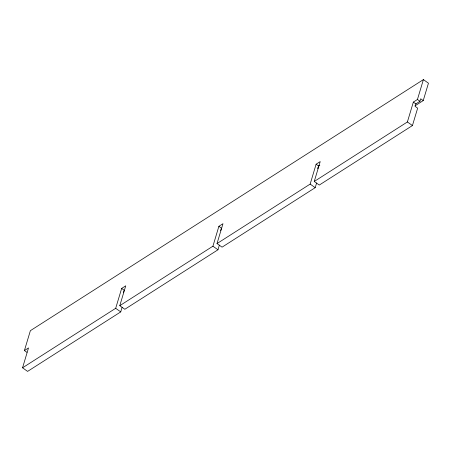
<?xml version="1.0" encoding="UTF-8"?>
<svg xmlns="http://www.w3.org/2000/svg" width="451" height="451" viewBox="0 0 451 451"><rect width="100%" height="100%" fill="white"/><g stroke="black" fill="none" stroke-linecap="round" stroke-linejoin="round"><path stroke-width="0.68" d="M26.942 352.338L24.416 350.545L30.38 330.673L423.404 79.607L428.45 83.198L423.235 100.584L414.92 105.895M122.136 307.216L120.733 311.895L27.596 371.393L22.55 367.802L28.514 347.93L24.416 350.545M22.55 367.802L115.687 308.304L121.652 288.431L125.744 285.816L119.786 305.688L124.826 309.279L217.968 249.781L219.372 245.102M123.427 292.71L124.172 290.23L121.652 288.431M119.786 305.688L212.923 246.19L218.882 226.317L222.98 223.702L217.016 243.574L222.061 247.165L315.198 187.672L316.602 182.988M220.663 230.602L221.407 228.116L218.882 226.317M217.016 243.574L310.158 184.081L316.117 164.209L320.21 161.593L314.251 181.465L319.291 185.057L412.434 125.558L417.649 108.172L415.129 106.374L415.873 103.888L419.966 101.278L420.71 98.792L423.235 100.584M317.893 168.488L318.637 166.002L319.81 165.258M314.251 181.465L407.388 121.967L413.353 102.095L417.446 99.479L423.404 79.607M317.555 168.093L318.744 167.332M417.446 99.479L419.966 101.278M413.353 102.095L415.873 103.888M407.388 121.967L412.434 125.558M316.117 164.209L318.637 166.002M310.158 184.081L315.198 187.672M212.923 246.19L217.968 249.781M115.687 308.304L120.733 311.895"/></g></svg>
